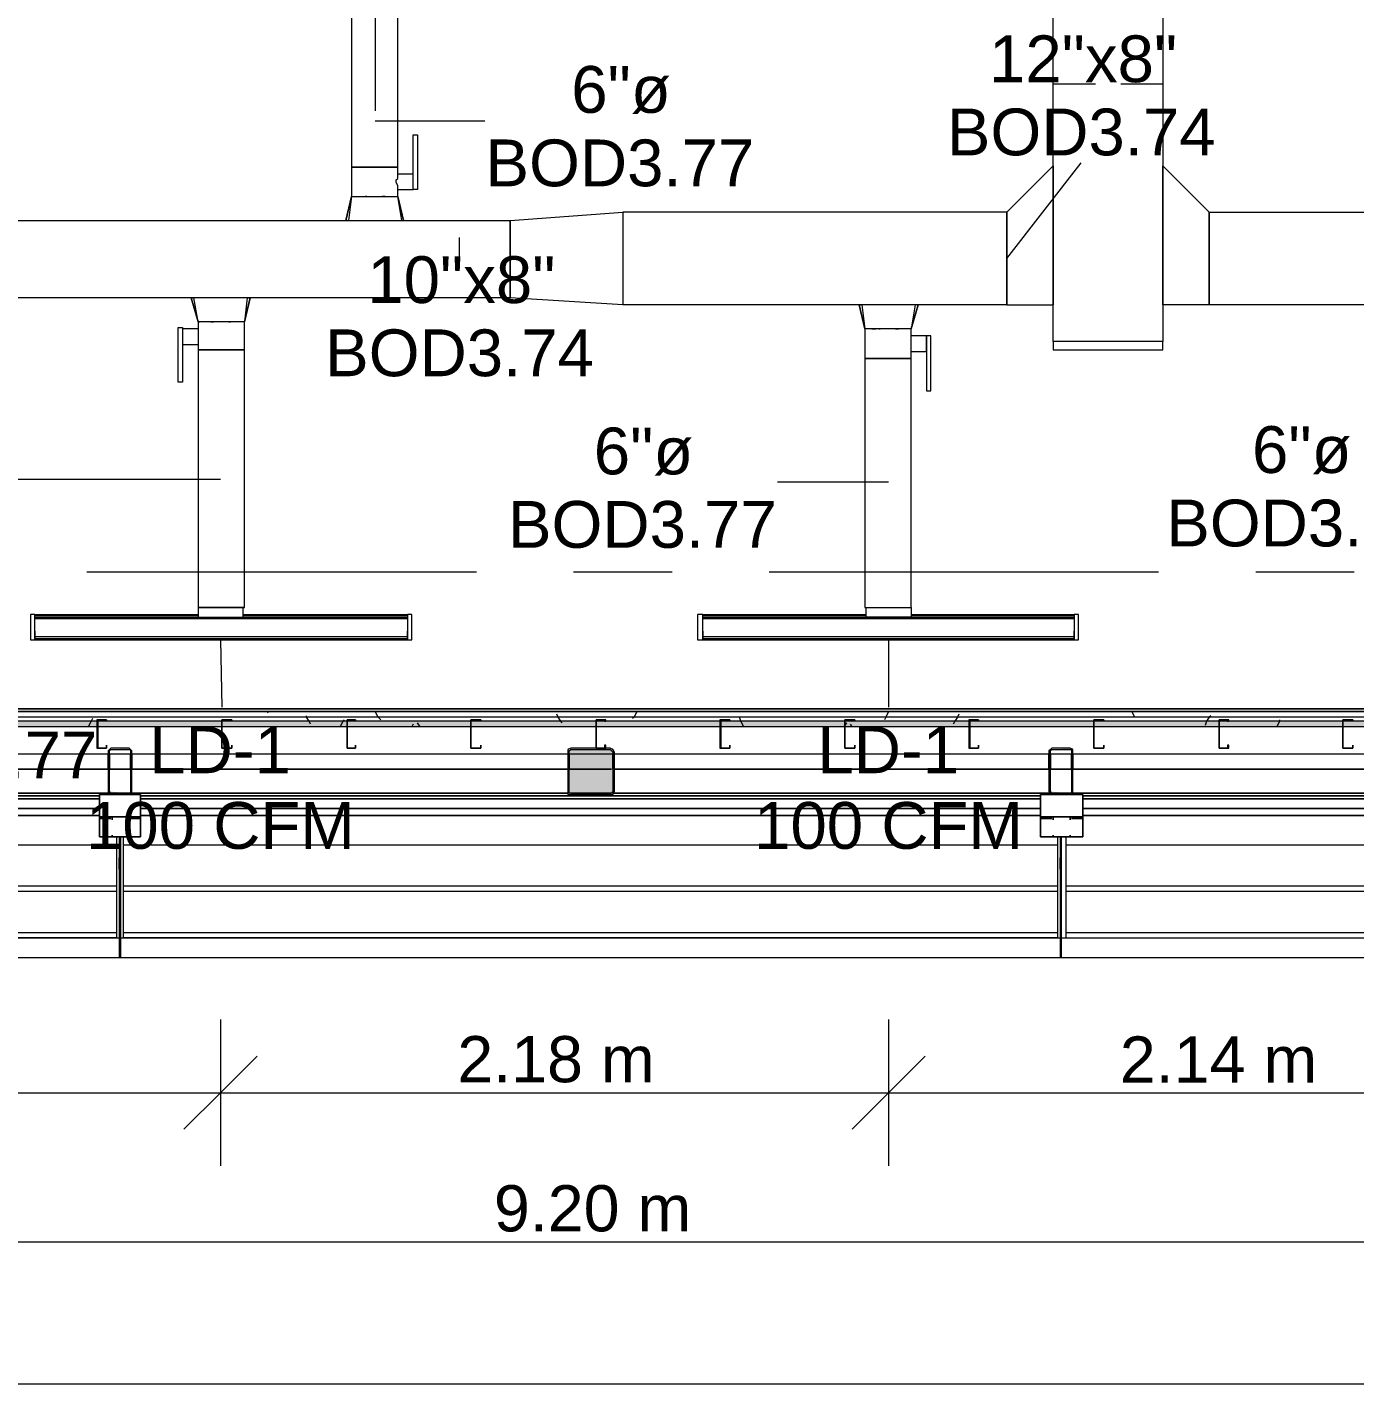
# Model space of a CAD drawing. Header units: metres. Extents: x 98 to 337, y -7 to 53.
# Drawn here: x 147.482 to 151.808, y 9.411 to 13.83 of the extents above; entities that cross this region are included whole.
import ezdxf

# ---------------------------------------------------------------- set-up
doc = ezdxf.new("R2010")
doc.units = ezdxf.units.M
doc.layers.add('HVAC - Ductos', color=5, linetype='Continuous', lineweight=0)
doc.layers.add('PDF_Text', color=7, linetype='Continuous', lineweight=0)
doc.layers.add('PDF_Geometry', color=7, linetype='Continuous', lineweight=0, true_color=0xaaaaaa)
doc.layers.add('PDF_Solid Fills', color=7, linetype='Continuous', lineweight=0, true_color=0xffffff)
doc.styles.add('PDF Helvetica', font='')
doc.styles.get('PDF Helvetica').set_extended_font_data('Helvetica')

msp = doc.modelspace()

# ---------------------------------------------------------------- hatches: boundary and pattern name
at = {"layer": 'PDF_Solid Fills', "lineweight": 0, "transparency": 33554559}
h = msp.add_hatch(color=256, dxfattribs=at)
h.paths.add_polyline_path([(107.9354, 11.5506), (107.9354, 11.5689), (105.9562, 11.5689), (105.9562, 11.5506)])
h.paths.add_polyline_path([(154.6138, 11.5689), (154.6138, 11.5506), (155.4202, 11.5506), (155.4202, 11.5689)])
h.paths.add_polyline_path([(155.4248, 11.5689), (155.4248, 11.5506), (157.4499, 11.5506), (157.4499, 11.5689)])
h.paths.add_polyline_path([(157.4544, 11.5689), (157.4544, 11.5506), (158.9939, 11.5506), (158.9939, 11.5689)])
h.paths.add_polyline_path([(152.5841, 11.5689), (152.5841, 11.5506), (154.6092, 11.5506), (154.6092, 11.5689)])
h.paths.add_polyline_path([(150.5544, 11.5689), (150.5544, 11.5506), (152.5795, 11.5506), (152.5795, 11.5689)])
h.paths.add_polyline_path([(149.7434, 11.5689), (149.7434, 11.5506), (150.5498, 11.5506), (150.5498, 11.5689)])
h.paths.add_polyline_path([(147.7137, 11.5689), (147.7137, 11.5506), (149.7388, 11.5506), (149.7388, 11.5689)])
h.paths.add_polyline_path([(144.8731, 11.5689), (144.8731, 11.5506), (147.7092, 11.5506), (147.7092, 11.5689)])
h.paths.add_polyline_path([(142.8434, 11.5689), (142.8434, 11.5506), (144.8685, 11.5506), (144.8685, 11.5689)])
h.paths.add_polyline_path([(140.0027, 11.5689), (140.0027, 11.5506), (142.8388, 11.5506), (142.8388, 11.5689)])
h.paths.add_polyline_path([(137.973, 11.5689), (137.973, 11.5506), (139.9981, 11.5506), (139.9981, 11.5689)])
h.paths.add_polyline_path([(137.1621, 11.5689), (137.1621, 11.5506), (137.9685, 11.5506), (137.9685, 11.5689)])
h.paths.add_polyline_path([(135.1324, 11.5689), (135.1324, 11.5506), (137.1575, 11.5506), (137.1575, 11.5689)])
h.paths.add_polyline_path([(133.1027, 11.5689), (133.1027, 11.5506), (135.1278, 11.5506), (135.1278, 11.5689)])
h.paths.add_polyline_path([(132.2917, 11.5689), (132.2917, 11.5506), (133.0981, 11.5506), (133.0981, 11.5689)])
h.paths.add_polyline_path([(130.2621, 11.5689), (130.2621, 11.5506), (132.2872, 11.5506), (132.2872, 11.5689)])
h.paths.add_polyline_path([(128.2324, 11.5689), (128.2324, 11.5506), (130.2575, 11.5506), (130.2575, 11.5689)])
h.paths.add_polyline_path([(127.4214, 11.5689), (127.4214, 11.5506), (128.2278, 11.5506), (128.2278, 11.5689)])
h.paths.add_polyline_path([(125.3917, 11.5689), (125.3917, 11.5506), (127.4168, 11.5506), (127.4168, 11.5689)])
h.paths.add_polyline_path([(122.5511, 11.5689), (122.5511, 11.5506), (125.3871, 11.5506), (125.3871, 11.5689)])
h.paths.add_polyline_path([(120.5214, 11.5689), (120.5214, 11.5506), (122.5465, 11.5506), (122.5465, 11.5689)])
h.paths.add_polyline_path([(117.6807, 11.5689), (117.6807, 11.5506), (120.5168, 11.5506), (120.5168, 11.5689)])
h.paths.add_polyline_path([(115.651, 11.5689), (115.651, 11.5506), (117.6761, 11.5506), (117.6761, 11.5689)])
h.paths.add_polyline_path([(114.8401, 11.5689), (114.8401, 11.5506), (115.6464, 11.5506), (115.6464, 11.5689)])
h.paths.add_polyline_path([(112.8104, 11.5689), (112.8104, 11.5506), (114.8355, 11.5506), (114.8355, 11.5689)])
h.paths.add_polyline_path([(110.7807, 11.5689), (110.7807, 11.5506), (112.8058, 11.5506), (112.8058, 11.5689)])
h.paths.add_polyline_path([(109.9698, 11.5689), (109.9698, 11.5506), (110.7761, 11.5506), (110.7761, 11.5689)])
h.paths.add_polyline_path([(107.94, 11.5689), (107.94, 11.5506), (109.9652, 11.5506), (109.9652, 11.5689)])
h = msp.add_hatch(color=256, dxfattribs=at)
h.paths.add_polyline_path([(147.8145, 11.4772), (147.8145, 11.4818), (147.7504, 11.4818)])
h.paths.add_polyline_path([(147.7504, 11.4727), (147.7459, 11.4727), (147.7459, 11.3398)])
h.paths.add_polyline_path([(147.7504, 11.3306), (147.8191, 11.3352), (147.755, 11.3398), (147.7504, 11.3398)])
h.paths.add_polyline_path([(147.8191, 11.3352), (147.8237, 11.4727), (147.8191, 11.4727)])
msp.add_hatch(color=256, dxfattribs=at).paths.add_polyline_path([(149.244, 11.3306), (149.3907, 11.3352), (149.3952, 11.476), (149.3952, 11.4773), (149.3907, 11.4818), (149.244, 11.4818)])
h = msp.add_hatch(color=256, dxfattribs=at)
h.paths.add_polyline_path([(150.8797, 11.4772), (150.8797, 11.4818), (150.8155, 11.4818)])
h.paths.add_polyline_path([(150.8155, 11.3398), (150.8155, 11.3306), (150.8888, 11.3306), (150.8888, 11.4727), (150.8843, 11.4727), (150.8843, 11.3352), (150.8201, 11.3398)])
h.paths.add_polyline_path([(150.8155, 11.4727), (150.811, 11.4727), (150.811, 11.3398)])
h.paths.add_polyline_path([(150.8888, 11.4772), (150.8888, 11.4818), (150.8843, 11.4818)])

# ---------------------------------------------------------------- linework, layer by layer
at = {"layer": 'HVAC - Ductos', "lineweight": 0}
for points in [[(151.1821, 13.9239), (151.1821, 15.4679), (150.8247, 15.4679), (150.8247, 13.9239), (151.1821, 13.9239), (151.1821, 12.8059), (150.8247, 12.8059), (150.8247, 12.7785), (151.1821, 12.7785), (151.1821, 12.8059), (150.8247, 12.8059), (150.8247, 13.9239)], [(148.6163, 14.0338), (148.6163, 13.7956), (148.6163, 13.5574)], [(148.6896, 13.3007), (148.6896, 13.3053), (148.6896, 13.3145), (148.685, 13.3237), (148.685, 13.3329), (148.6896, 13.3374), (148.6896, 13.3466), (148.6896, 13.3511)], [(150.6735, 13.2275), (150.8247, 13.3787)], [(150.8247, 13.3787), (150.8247, 12.9251)], [(148.5201, 13.2), (148.5385, 13.2779), (148.5201, 13.2)], [(148.5385, 13.2779), (148.5293, 13.2), (148.5385, 13.2)], [(148.6896, 13.2), (148.6988, 13.2), (148.7034, 13.2), (148.708, 13.2), (148.6896, 13.2779), (148.708, 13.2)], [(148.7034, 13.2), (148.6896, 13.2779)], [(150.6735, 13.2275), (150.6735, 12.9251), (149.4227, 12.9251)], [(150.6735, 13.2275), (149.4227, 13.2275)], [(149.4227, 13.2275), (149.4227, 12.9251)], [(150.6735, 12.9251), (150.6735, 13.2275)], [(148.543, 13.2), (148.5614, 13.2), (148.566, 13.2), (148.5706, 13.2), (148.5797, 13.2), (148.5934, 13.2), (148.598, 13.2)], [(148.6026, 13.2), (148.6255, 13.2), (148.6301, 13.2), (148.6346, 13.2), (148.6484, 13.2), (148.6576, 13.2), (148.6622, 13.2), (148.6668, 13.2), (148.685, 13.2)], [(148.1994, 12.948), (148.1902, 12.8701), (148.1856, 12.8701), (148.1811, 12.8701), (148.1673, 12.8701), (148.1536, 12.8701), (148.1352, 12.8701), (148.1124, 12.8701), (148.094, 12.8701), (148.0757, 12.8701), (148.0574, 12.8701), (148.0482, 12.8701), (148.0436, 12.8701), (148.039, 12.8701), (148.039, 12.8472), (147.9886, 12.8472), (147.9886, 12.8426), (147.9886, 12.838), (147.9886, 12.8289), (147.9886, 12.8243), (147.9886, 12.8151), (147.9886, 12.8105), (147.9886, 12.8059), (147.9886, 12.8013)], [(148.039, 12.948), (148.0299, 12.948), (148.0253, 12.948), (148.0208, 12.948), (148.0162, 12.948), (148.039, 12.8701), (148.0162, 12.948), (148.0208, 12.948)], [(148.039, 12.8701), (148.0436, 12.8701), (148.039, 12.8701), (148.0253, 12.948)], [(148.062, 12.948), (148.0574, 12.948), (148.0436, 12.948)], [(148.1261, 12.948), (148.1032, 12.948), (148.0986, 12.948), (148.094, 12.948), (148.0803, 12.948), (148.0711, 12.948), (148.0665, 12.948)], [(148.204, 12.948), (148.2086, 12.948), (148.204, 12.948), (148.1994, 12.948), (148.1856, 12.948), (148.1673, 12.948), (148.1628, 12.948), (148.1582, 12.948), (148.149, 12.948), (148.1352, 12.948), (148.1307, 12.948)], [(148.2086, 12.948), (148.1902, 12.8701), (148.2086, 12.948)], [(150.2703, 12.9251), (150.2657, 12.9251), (150.252, 12.9251), (150.2428, 12.9251), (150.2383, 12.9251), (150.2337, 12.9251), (150.2154, 12.9251), (150.2016, 12.9251), (150.197, 12.9251), (150.1924, 12.9251), (150.2108, 12.8472), (150.1924, 12.9251), (150.197, 12.9251)], [(150.2016, 12.9251), (150.2108, 12.8472)], [(150.3757, 12.9251), (150.362, 12.8472), (150.3574, 12.8472), (150.3528, 12.8472), (150.3436, 12.8472), (150.3253, 12.8472), (150.307, 12.8472), (150.2886, 12.8472), (150.2703, 12.8472), (150.252, 12.8472), (150.2337, 12.8472), (150.22, 12.8472), (150.2154, 12.8472), (150.2108, 12.8472), (150.2108, 12.7509), (150.2108, 11.94), (150.2154, 11.94), (150.22, 11.94), (150.2337, 11.94), (150.252, 11.94), (150.2703, 11.94), (150.2886, 11.94), (150.307, 11.94), (150.3253, 11.94), (150.3436, 11.94), (150.3528, 11.94), (150.362, 11.94), (150.362, 11.908), (150.3528, 11.908), (150.339, 11.908), (150.3253, 11.908), (150.307, 11.908), (150.2886, 11.908), (150.2703, 11.908), (150.252, 11.908), (150.2337, 11.908), (150.2246, 11.908), (150.2154, 11.908), (150.2154, 11.94), (150.2246, 11.94), (150.2337, 11.94), (150.252, 11.94), (150.2703, 11.94), (150.2886, 11.94), (150.307, 11.94), (150.3253, 11.94), (150.339, 11.94), (150.3528, 11.94), (150.362, 11.94), (150.362, 12.7509), (150.3528, 12.7509), (150.3436, 12.7509), (150.3253, 12.7509), (150.307, 12.7509), (150.2886, 12.7509), (150.2703, 12.7509), (150.252, 12.7509), (150.2337, 12.7509), (150.22, 12.7509), (150.2154, 12.7509), (150.2108, 12.7509), (150.2154, 12.7509), (150.22, 12.7509), (150.2337, 12.7509), (150.252, 12.7509), (150.2703, 12.7509), (150.2886, 12.7509), (150.307, 12.7509), (150.3253, 12.7509), (150.3436, 12.7509), (150.3528, 12.7509), (150.362, 12.7509), (150.362, 12.7739), (150.4124, 12.7739), (150.4124, 12.7785), (150.4124, 12.7876), (150.4124, 12.7922), (150.4124, 12.7968), (150.4124, 12.8059), (150.4124, 12.8105), (150.4124, 12.8151), (150.4124, 12.8197), (150.4124, 12.8243), (150.4124, 12.6456), (150.4261, 12.6456), (150.4261, 12.8243), (150.4124, 12.8243), (150.362, 12.8243), (150.362, 12.8472)], [(150.3574, 12.9251), (150.3436, 12.9251), (150.3345, 12.9251), (150.3299, 12.9251), (150.3208, 12.9251), (150.307, 12.9251), (150.3024, 12.9251), (150.2978, 12.9251), (150.2749, 12.9251)], [(150.3803, 12.9251), (150.3848, 12.9251), (150.3803, 12.9251), (150.3757, 12.9251), (150.3711, 12.9251), (150.362, 12.9251)], [(150.3848, 12.9251), (150.362, 12.8472), (150.3848, 12.9251)], [(150.6735, 12.9251), (150.8247, 12.9251)], [(147.9886, 12.7968), (148.039, 12.7968), (148.039, 12.7785), (148.0482, 12.7785), (148.0574, 12.7785), (148.0757, 12.7785), (148.094, 12.7785), (148.1124, 12.7785), (148.1352, 12.7785), (148.1536, 12.7785), (148.1673, 12.7785), (148.1811, 12.7785), (148.1856, 12.7785), (148.1902, 12.7785), (148.1902, 12.8701)], [(148.039, 12.8472), (148.039, 12.8426), (148.039, 12.838), (148.039, 12.8289), (148.039, 12.8197), (148.039, 12.8105), (148.039, 12.8059), (148.039, 12.8013), (148.039, 12.7968)], [(150.362, 12.7739), (150.362, 12.7785), (150.362, 12.7876), (150.362, 12.7922), (150.362, 12.8013), (150.362, 12.8105), (150.362, 12.8197), (150.362, 12.8243)], [(148.1902, 11.94), (148.1856, 11.94), (148.1765, 11.94), (148.1673, 11.94), (148.149, 11.94), (148.1307, 11.94), (148.1124, 11.94), (148.094, 11.94), (148.0757, 11.94), (148.062, 11.94), (148.0482, 11.94), (148.039, 11.94), (148.039, 11.908), (148.0482, 11.908), (148.062, 11.908), (148.0757, 11.908), (148.094, 11.908), (148.1124, 11.908), (148.1307, 11.908), (148.149, 11.908), (148.1673, 11.908), (148.1765, 11.908), (148.1856, 11.908), (148.1856, 11.94)], [(147.5076, 11.885), (147.5076, 11.8942), (147.5076, 11.9125), (147.5076, 11.9171), (148.039, 11.9171)], [(148.039, 11.9125), (147.5076, 11.9125)], [(147.5076, 11.8896), (147.5076, 11.8942), (147.5076, 11.8988)], [(148.1856, 11.9171), (148.7217, 11.9171), (148.7217, 11.9125), (148.7217, 11.8942), (148.7217, 11.885)], [(148.7217, 11.9125), (148.1856, 11.9125)], [(148.7217, 11.8988), (148.7217, 11.8942), (148.7217, 11.8896)], [(149.6839, 11.885), (149.6839, 11.8942), (149.6839, 11.9125), (149.6839, 11.9171), (150.2154, 11.9171)], [(150.2154, 11.9125), (149.6839, 11.9125)], [(149.6839, 11.8896), (149.6839, 11.8942), (149.6839, 11.8988)], [(150.362, 11.9171), (150.8934, 11.9171), (150.8934, 11.9125), (150.8934, 11.8942), (150.8934, 11.885)], [(150.8934, 11.9125), (150.362, 11.9125)], [(150.8934, 11.8988), (150.8934, 11.8942), (150.8934, 11.8896)], [(147.5076, 11.8621), (147.5076, 11.8575), (147.5076, 11.853), (147.5076, 11.8346), (147.5076, 11.8392), (148.7217, 11.8392), (148.7217, 11.8346), (148.7217, 11.853), (148.7217, 11.8575), (148.7217, 11.8621)], [(147.5076, 11.8484), (147.5076, 11.853), (147.5076, 11.8575)], [(148.7217, 11.8575), (148.7217, 11.853), (148.7217, 11.8484)], [(149.6839, 11.8621), (149.6839, 11.8575), (149.6839, 11.853), (149.6839, 11.8346), (149.6839, 11.8392), (150.8934, 11.8392), (150.8934, 11.8346), (150.8934, 11.853), (150.8934, 11.8575), (150.8934, 11.8621)], [(149.6839, 11.8484), (149.6839, 11.853), (149.6839, 11.8575)], [(150.8934, 11.8575), (150.8934, 11.853), (150.8934, 11.8484)], [(147.5076, 11.8346), (148.7217, 11.8346)], [(149.6839, 11.8346), (150.8934, 11.8346)]]:
    msp.add_lwpolyline(points, dxfattribs=at)
for points in [[(148.5385, 13.3741), (148.543, 13.3741), (148.5476, 13.3741), (148.5614, 13.3741), (148.5751, 13.3741), (148.5934, 13.3741), (148.6163, 13.3741), (148.6346, 13.3741), (148.653, 13.3741), (148.6668, 13.3741), (148.6805, 13.3741), (148.6896, 13.3741), (148.6896, 14.1072), (148.6805, 14.1072), (148.6668, 14.1072), (148.653, 14.1072), (148.6346, 14.1072), (148.6163, 14.1072), (148.5934, 14.1072), (148.5751, 14.1072), (148.5614, 14.1072), (148.5476, 14.1072), (148.543, 14.1072), (148.5385, 14.1072)], [(148.6896, 13.3741), (148.6805, 13.3741), (148.6668, 13.3741), (148.653, 13.3741), (148.6346, 13.3741), (148.6163, 13.3741), (148.5934, 13.3741), (148.5751, 13.3741), (148.5614, 13.3741), (148.5476, 13.3741), (148.543, 13.3741), (148.5385, 13.3741), (148.5385, 13.2779), (148.543, 13.2779), (148.5476, 13.2779), (148.5614, 13.2779), (148.5751, 13.2779), (148.5934, 13.2779), (148.6163, 13.2779), (148.6346, 13.2779), (148.653, 13.2779), (148.6668, 13.2779), (148.6805, 13.2779), (148.685, 13.2779), (148.6896, 13.2779), (148.6896, 13.3007), (148.74, 13.3007), (148.74, 13.4795), (148.7538, 13.4795), (148.7538, 13.3007), (148.74, 13.3007), (148.74, 13.3053), (148.74, 13.3099), (148.74, 13.3145), (148.74, 13.3191), (148.74, 13.3283), (148.74, 13.3329), (148.74, 13.3374), (148.74, 13.3466), (148.74, 13.3511), (148.6896, 13.3511)], [(151.1821, 12.9251), (151.1821, 13.3787), (151.3333, 13.2275), (151.3333, 12.9251), (151.3333, 13.2275), (153.2026, 13.2275), (153.2026, 12.9251), (151.3333, 12.9251)], [(148.5888, 13.2779), (148.5843, 13.2779)], [(148.6484, 13.2779), (148.6438, 13.2779), (148.6392, 13.2779), (148.6438, 13.2779)], [(149.4227, 13.2275), (149.4227, 12.9251), (149.0562, 12.948), (149.0562, 13.2)], [(149.0562, 12.948), (147.2006, 12.948), (147.2006, 13.2), (149.0562, 13.2)], [(148.5201, 13.2), (148.5247, 13.2)], [(148.0803, 12.8701), (148.0848, 12.8701), (148.0894, 12.8701), (148.0848, 12.8701)], [(148.1398, 12.8701), (148.1444, 12.8701)], [(147.9749, 12.8517), (147.9886, 12.8517), (147.9886, 12.6731), (147.9749, 12.6731)], [(150.2337, 12.8472), (150.2474, 12.8472)], [(150.2566, 12.8472), (150.2612, 12.8472)], [(150.3116, 12.8472), (150.3162, 12.8472), (150.3208, 12.8472), (150.3162, 12.8472)], [(148.1902, 12.7785), (148.1856, 12.7785), (148.1811, 12.7785), (148.1673, 12.7785), (148.1536, 12.7785), (148.1352, 12.7785), (148.1124, 12.7785), (148.094, 12.7785), (148.0757, 12.7785), (148.0574, 12.7785), (148.0482, 12.7785), (148.039, 12.7785), (148.039, 11.94), (148.0482, 11.94), (148.0574, 11.94), (148.0757, 11.94), (148.094, 11.94), (148.1124, 11.94), (148.1352, 11.94), (148.1536, 11.94), (148.1673, 11.94), (148.1811, 11.94), (148.1856, 11.94), (148.1902, 11.94)], [(147.4938, 11.8346), (147.5076, 11.8346), (147.5076, 11.9171), (147.4938, 11.9171)], [(147.5076, 11.9034), (148.7217, 11.9034), (148.7217, 11.8438), (147.5076, 11.8438), (147.5076, 11.9034), (147.5076, 11.908), (148.7217, 11.908), (148.7217, 11.9034)], [(148.7354, 11.8346), (148.7354, 11.9171), (148.7217, 11.9171), (148.7217, 11.8346)], [(149.6656, 11.8346), (149.6839, 11.8346), (149.6839, 11.9171), (149.6656, 11.9171)], [(149.6839, 11.9034), (150.8934, 11.9034), (150.8934, 11.8438), (149.6839, 11.8438), (149.6839, 11.9034), (149.6839, 11.908), (150.8934, 11.908), (150.8934, 11.9034)], [(150.9072, 11.8346), (150.9072, 11.9171), (150.8934, 11.9171), (150.8934, 11.8346)]]:
    msp.add_lwpolyline(points, close=True, dxfattribs=at)
at = {"layer": 'PDF_Geometry', "lineweight": 0}
for points in [[(145.6291, 35.5724), (158.9481, 35.5724), (158.9481, 25.4148), (157.3124, 25.4148), (157.3124, 25.401), (158.9481, 25.401), (158.9481, 23.912), (157.9447, 23.912), (157.9447, 23.8937), (158.9481, 23.8937), (158.9481, 11.6009), (105.9562, 11.6009)], [(158.9618, 23.8937), (158.9618, 11.6009), (158.9618, 11.5826), (105.9562, 11.5826)], [(148.9462, 12.0546), (147.6771, 12.0546)], [(149.5831, 12.0546), (149.2624, 12.0546)], [(151.1683, 12.0546), (149.8992, 12.0546)], [(151.8052, 12.0546), (151.4845, 12.0546)], [(144.8227, 11.6009), (153.8166, 11.6009)], [(153.8166, 11.6009), (144.8227, 11.6009)], [(144.8227, 11.6009), (153.8166, 11.6009)], [(144.8227, 11.6009), (153.8166, 11.6009)], [(144.8227, 11.6009), (153.8166, 11.6009)], [(153.8166, 11.6009), (144.8227, 11.6009)], [(144.8227, 11.6009), (153.8166, 11.6009)], [(153.8166, 11.6009), (144.8227, 11.6009)], [(147.7092, 11.5689), (147.306, 11.5689), (146.8982, 11.5689), (146.495, 11.5689), (146.0873, 11.5689), (145.6841, 11.5689), (145.2763, 11.5689), (144.8731, 11.5689)], [(147.7092, 11.5506), (147.306, 11.5506), (146.8982, 11.5506), (146.495, 11.5506), (146.0873, 11.5506), (145.6841, 11.5506), (145.2763, 11.5506), (144.8731, 11.5506)], [(149.7388, 11.5689), (149.3357, 11.5689), (148.9279, 11.5689), (148.5247, 11.5689), (148.117, 11.5689), (147.7137, 11.5689)], [(149.7388, 11.5506), (149.3357, 11.5506), (148.9279, 11.5506), (148.5247, 11.5506), (148.117, 11.5506), (147.7137, 11.5506)], [(150.5498, 11.5689), (150.1466, 11.5689), (149.7434, 11.5689)], [(152.5795, 11.5506), (152.1763, 11.5506), (151.7685, 11.5506), (151.3653, 11.5506), (150.9576, 11.5506), (150.5544, 11.5506), (150.1466, 11.5506), (149.7434, 11.5506)], [(152.5795, 11.5689), (152.1763, 11.5689), (151.7685, 11.5689), (151.3653, 11.5689), (150.9576, 11.5689), (150.5544, 11.5689)], [(105.9562, 11.4635), (159.0855, 11.4635), (159.0855, 11.4818)], [(147.7459, 11.4131), (147.7459, 11.4635)], [(147.7504, 11.4635), (147.7504, 11.4131)], [(147.8191, 11.4131), (147.8191, 11.4635)], [(147.8237, 11.4635), (147.8237, 11.4131)], [(149.3357, 11.4818), (149.2532, 11.4818), (149.244, 11.4772), (149.244, 11.4681), (149.244, 11.3398), (149.244, 11.3306), (149.2532, 11.3306), (149.3815, 11.3306), (149.3907, 11.3306), (149.3953, 11.3398), (149.3953, 11.4681), (149.3907, 11.4772), (149.3815, 11.4818), (149.3677, 11.4818)], [(149.244, 11.4635), (149.244, 11.4131)], [(149.2486, 11.4635), (149.2486, 11.4131)], [(149.3907, 11.4131), (149.3907, 11.4635)], [(149.3953, 11.4131), (149.3953, 11.4635)], [(150.811, 11.4131), (150.811, 11.4635)], [(150.8155, 11.4635), (150.8155, 11.4131)], [(150.8843, 11.4131), (150.8843, 11.4635)], [(150.8888, 11.4635), (150.8888, 11.4131)], [(149.3907, 11.3994), (149.3953, 11.404)], [(150.8843, 11.3856), (150.8888, 11.3902)], [(147.7871, 10.8633), (147.7825, 10.8633), (147.7825, 10.845), (147.7825, 10.8312), (147.7825, 10.8175), (147.7825, 10.8084), (147.7825, 10.7992), (150.8522, 10.7992), (150.8522, 10.8084), (150.8522, 10.8175), (150.8522, 10.8312), (150.8522, 10.845), (150.8522, 10.8633), (150.8522, 11.1932), (150.8476, 11.1932), (150.8385, 11.1932), (150.8385, 10.8633), (147.7962, 10.8633), (147.7962, 11.1932), (147.8099, 11.1932), (147.8512, 11.1932), (147.8512, 11.1978), (147.8512, 11.2482), (147.8512, 11.2528), (147.8512, 11.2574), (147.8512, 11.3306), (147.8191, 11.3306), (147.8512, 11.3306), (147.8512, 11.2574), (147.8512, 11.2528), (147.8512, 11.2482), (147.8512, 11.1978), (147.8512, 11.1932), (147.8099, 11.1932), (147.7962, 11.1932)], [(147.8191, 11.3352), (147.8237, 11.3398)], [(149.3219, 11.3306), (149.3265, 11.3352)], [(150.8293, 11.3306), (150.8339, 11.3352)], [(150.866, 11.1932), (150.8522, 11.1932), (150.866, 11.1932), (150.8752, 11.1932), (150.921, 11.1932), (150.921, 11.1978), (150.921, 11.2482), (150.921, 11.2528), (150.921, 11.2574), (150.921, 11.3306), (150.8843, 11.3306), (150.921, 11.3306), (150.921, 11.2574), (150.921, 11.2528), (150.921, 11.2482), (150.921, 11.1978), (150.921, 11.1932), (150.8752, 11.1932), (150.8706, 11.1932), (150.8752, 11.1932), (150.866, 11.1932), (150.866, 10.8633), (153.9082, 10.8633)], [(147.7596, 11.2482), (147.7596, 11.2528), (147.7596, 11.2574)], [(147.7596, 11.2482), (147.7596, 11.2528), (147.7596, 11.2574)], [(147.7596, 11.2574), (147.7596, 11.2528), (147.7596, 11.2482)], [(147.7596, 11.2574), (147.7596, 11.2528), (147.7596, 11.2482)], [(147.8145, 11.2482), (147.8145, 11.2528), (147.8145, 11.2574)], [(147.8145, 11.2482), (147.8145, 11.2528), (147.8145, 11.2574)], [(147.8145, 11.2482), (147.8145, 11.2528), (147.8145, 11.2574)], [(147.8145, 11.2482), (147.8145, 11.2528), (147.8145, 11.2574)], [(149.2807, 11.262), (149.354, 11.262)], [(150.8247, 11.2482), (150.8247, 11.2528), (150.8247, 11.2574)], [(150.8247, 11.2482), (150.8247, 11.2528), (150.8247, 11.2574)], [(150.8247, 11.2574), (150.8247, 11.2528), (150.8247, 11.2482)], [(150.8247, 11.2574), (150.8247, 11.2528), (150.8247, 11.2482)], [(150.8797, 11.2482), (150.8797, 11.2528), (150.8797, 11.2574)], [(150.8797, 11.2482), (150.8797, 11.2528), (150.8797, 11.2574)], [(150.8797, 11.2482), (150.8797, 11.2528), (150.8797, 11.2574)], [(150.8797, 11.2482), (150.8797, 11.2528), (150.8797, 11.2574)], [(144.7173, 10.7992), (147.7871, 10.7992), (147.7871, 10.8084), (147.7871, 10.8175), (147.7871, 10.8312), (147.7871, 10.845), (147.7871, 10.8633), (147.7871, 11.1932), (147.7825, 11.1932), (147.7733, 11.1932), (147.7733, 10.8633), (144.7356, 10.8633)], [(147.7871, 11.1932), (147.8008, 11.1932), (147.7871, 11.1932), (147.7825, 11.1932), (147.7733, 11.1932), (147.7596, 11.1932), (147.7596, 11.1978), (147.7596, 11.1932), (147.755, 11.1932), (147.7504, 11.1932), (147.755, 11.1932), (147.7596, 11.1932), (147.8145, 11.1932), (147.8191, 11.1932), (147.8145, 11.1932), (147.8145, 11.1978), (147.8145, 11.1932), (147.8099, 11.1932), (147.7596, 11.1932), (147.7596, 11.1978), (147.7596, 11.1932), (147.7733, 11.1932)], [(147.7687, 11.1932), (147.7596, 11.1932), (147.7687, 11.1932)], [(147.7687, 11.1932), (147.7596, 11.1932), (147.7687, 11.1932)], [(147.7825, 11.1932), (147.7825, 10.8633)], [(150.8522, 11.1932), (150.8476, 11.1932), (150.8385, 11.1932), (150.8247, 11.1932), (150.8247, 11.1978), (150.8247, 11.1932), (150.8201, 11.1932), (150.8155, 11.1932), (150.8201, 11.1932), (150.8247, 11.1932), (150.8797, 11.1932), (150.8843, 11.1932), (150.8797, 11.1932), (150.8797, 11.1978), (150.8797, 11.1932), (150.8752, 11.1932), (150.8247, 11.1932), (150.8247, 11.1978), (150.8247, 11.1932), (150.8385, 11.1932)], [(150.8339, 11.1932), (150.8247, 11.1932), (150.8339, 11.1932)], [(150.8339, 11.1932), (150.8247, 11.1932), (150.8339, 11.1932)], [(150.8522, 10.8633), (150.8476, 10.8633), (150.8476, 10.845), (150.8476, 10.8312), (150.8476, 10.8175), (150.8476, 10.8084), (150.8476, 10.7992), (153.9219, 10.7992), (153.9219, 10.8084), (153.9219, 10.8175), (153.9219, 10.8312), (153.9219, 10.845), (153.9219, 10.8633), (153.9219, 11.1932), (153.9174, 11.1932), (153.9037, 11.1932), (153.9082, 11.1932), (153.8945, 11.1932), (153.9449, 11.1932), (153.9357, 11.1932), (153.9449, 11.1932), (153.9311, 11.1932), (153.9311, 10.8633), (156.2082, 10.8633)], [(150.8476, 11.1932), (150.8476, 10.8633)], [(147.7733, 11.1657), (144.7356, 11.1657)], [(150.8385, 11.1657), (147.7962, 11.1657)], [(153.9082, 11.1657), (150.866, 11.1657)], [(147.7825, 11.0878), (147.7825, 11.1245)], [(150.8476, 11.0878), (150.8476, 11.1245)], [(144.7356, 11.0328), (147.7733, 11.0328)], [(147.7733, 11.0145), (144.7356, 11.0145)], [(147.7962, 11.0328), (150.8385, 11.0328)], [(150.8385, 11.0145), (147.7962, 11.0145)], [(150.866, 11.0328), (153.9082, 11.0328)], [(153.9082, 11.0145), (150.866, 11.0145)], [(144.7356, 10.8816), (147.7733, 10.8816)], [(147.7962, 10.8816), (150.8385, 10.8816)], [(150.866, 10.8816), (153.9082, 10.8816)], [(129.3915, 10.8633), (132.4613, 10.8633), (132.4567, 10.8633), (135.5265, 10.8633), (135.5219, 10.8633), (138.5962, 10.8633), (138.587, 10.8633), (141.6613, 10.8633), (141.6567, 10.8633), (144.7265, 10.8633), (144.7173, 10.8633), (147.7871, 10.8633), (147.7825, 10.8633), (150.8522, 10.8633), (150.8476, 10.8633), (153.9219, 10.8633), (153.9174, 10.8633), (156.2219, 10.8633)], [(147.7733, 10.7992), (147.7825, 10.7992)], [(147.7871, 10.7992), (147.7962, 10.7992)], [(150.8385, 10.7992), (150.8476, 10.7992)], [(150.8522, 10.7992), (150.866, 10.7992)]]:
    msp.add_lwpolyline(points, dxfattribs=at)
at = {"layer": 'PDF_Geometry', "color": 7, "lineweight": 0}
for points in [[(150.9622, 13.6444), (150.8247, 13.6444)], [(151.1821, 13.6444), (151.0447, 13.6444)], [(148.6163, 13.5253), (148.9737, 13.5253)], [(150.6735, 13.0762), (150.9164, 13.3878)], [(148.8912, 13.0762), (148.8912, 13.145)], [(148.1124, 12.357), (147.2785, 12.357), (147.2739, 11.8346)], [(150.2886, 12.3478), (149.9267, 12.3478)], [(148.1124, 11.8346), (148.117, 11.6147)], [(150.2886, 11.8346), (150.2886, 11.6147)], [(148.1124, 10.5976), (148.1124, 10.3593), (148.1124, 10.1211)], [(150.2886, 10.5976), (150.2886, 10.3593), (150.2886, 10.1211)], [(148.2315, 10.4785), (148.1124, 10.3593), (147.9932, 10.2402)], [(150.4078, 10.4785), (150.2886, 10.3593), (150.1695, 10.2402)], [(129.7901, 10.3593), (132.1635, 10.3593), (134.2298, 10.3593), (135.5219, 10.3593), (136.8368, 10.3593), (139.0314, 10.3593), (141.3727, 10.3593), (143.5078, 10.3593), (144.7219, 10.3593), (145.8994, 10.3593), (148.1124, 10.3593), (150.2886, 10.3593), (152.4329, 10.3593), (153.9174, 10.3593), (156.1715, 10.3593)], [(107.6972, 9.8737), (117.1309, 9.8737), (126.3264, 9.8737), (135.5219, 9.8737), (144.7219, 9.8737), (153.9174, 9.8737), (158.751, 9.8737)], [(107.6972, 9.4109), (158.751, 9.4109)]]:
    msp.add_lwpolyline(points, dxfattribs=at)
at = {"layer": 'PDF_Geometry', "lineweight": 0}
for points in [[(144.8227, 11.6101), (153.8166, 11.6101)], [(144.8227, 11.6101), (153.8166, 11.6101)], [(144.8227, 11.6009), (153.8166, 11.6009)], [(147.7413, 11.5735), (147.7137, 11.5735), (147.7092, 11.5735), (147.7092, 11.4818), (147.7137, 11.4818), (147.7413, 11.4818), (147.7413, 11.491), (147.7413, 11.4818), (147.7137, 11.4818), (147.7137, 11.5735), (147.7413, 11.5735), (147.7413, 11.5689)], [(148.149, 11.5735), (148.117, 11.5735), (148.117, 11.4818), (148.149, 11.4818), (148.149, 11.491), (148.149, 11.4818), (148.117, 11.4818), (148.117, 11.5735), (148.149, 11.5735), (148.149, 11.5689)], [(148.5522, 11.5735), (148.5247, 11.5735), (148.5247, 11.4818), (148.5522, 11.4818), (148.5522, 11.491), (148.5522, 11.4818), (148.5247, 11.4818), (148.5247, 11.5735), (148.5522, 11.5735), (148.5522, 11.5689)], [(148.9599, 11.5735), (148.9325, 11.5735), (148.9279, 11.5735), (148.9279, 11.4818), (148.9325, 11.4818), (148.9599, 11.4818), (148.9599, 11.491), (148.9599, 11.4818), (148.9325, 11.4818), (148.9279, 11.4818), (148.9279, 11.5735), (148.9325, 11.5735), (148.9599, 11.5735), (148.9599, 11.5689)], [(149.3677, 11.5735), (149.3357, 11.5735), (149.3357, 11.4818), (149.3677, 11.4818), (149.3677, 11.491), (149.3632, 11.491), (149.3632, 11.4818), (149.3357, 11.4818), (149.3357, 11.5735), (149.3632, 11.5735), (149.3632, 11.5689), (149.3677, 11.5689)], [(149.771, 11.5735), (149.7434, 11.5735), (149.7388, 11.5735), (149.7388, 11.4818), (149.7434, 11.4818), (149.771, 11.4818), (149.771, 11.491), (149.771, 11.4818), (149.7434, 11.4818), (149.7434, 11.5735), (149.771, 11.5735), (149.771, 11.5689)], [(150.1787, 11.5735), (150.1466, 11.5735), (150.1466, 11.4818), (150.1787, 11.4818), (150.1787, 11.491), (150.1787, 11.4818), (150.1466, 11.4818), (150.1466, 11.5735), (150.1787, 11.5735), (150.1787, 11.5689)], [(150.5819, 11.5735), (150.5544, 11.5735), (150.5498, 11.5735), (150.5498, 11.4818), (150.5544, 11.4818), (150.5819, 11.4818), (150.5819, 11.491), (150.5819, 11.4818), (150.5544, 11.4818), (150.5544, 11.5735), (150.5819, 11.5735), (150.5819, 11.5689)], [(150.9896, 11.5735), (150.9622, 11.5735), (150.9576, 11.5735), (150.9576, 11.4818), (150.9622, 11.4818), (150.9896, 11.4818), (150.9896, 11.491), (150.9896, 11.4818), (150.9622, 11.4818), (150.9576, 11.4818), (150.9576, 11.5735), (150.9622, 11.5735), (150.9896, 11.5735), (150.9896, 11.5689)], [(151.3974, 11.5735), (151.3653, 11.5735), (151.3653, 11.4818), (151.3974, 11.4818), (151.3974, 11.491), (151.3928, 11.491), (151.3928, 11.4818), (151.3653, 11.4818), (151.3653, 11.5735), (151.3928, 11.5735), (151.3928, 11.5689), (151.3974, 11.5689)], [(151.8006, 11.5735), (151.7731, 11.5735), (151.7685, 11.5735), (151.7685, 11.4818), (151.7731, 11.4818), (151.8006, 11.4818), (151.8006, 11.491), (151.8006, 11.4818), (151.7731, 11.4818), (151.7685, 11.4818), (151.7685, 11.5735), (151.7731, 11.5735), (151.8006, 11.5735), (151.8006, 11.5689)], [(147.8237, 11.4727), (147.8191, 11.4772), (147.8145, 11.4818), (147.755, 11.4818), (147.7504, 11.4772), (147.7459, 11.4727), (147.7459, 11.3398), (147.7504, 11.3306), (147.755, 11.3306), (147.8145, 11.3306), (147.8191, 11.3306), (147.8237, 11.3398)], [(147.755, 11.4772), (147.8145, 11.4772), (147.8191, 11.4772), (147.8191, 11.4727), (147.8191, 11.3398), (147.8191, 11.3352), (147.8145, 11.3352), (147.755, 11.3352), (147.7504, 11.3398), (147.7504, 11.4727)], [(149.2486, 11.4681), (149.2486, 11.4727), (149.2532, 11.4772), (149.3815, 11.4772), (149.3861, 11.4727), (149.3907, 11.4681), (149.3907, 11.3398), (149.3861, 11.3352), (149.3815, 11.3352), (149.2532, 11.3352), (149.2486, 11.3352), (149.2486, 11.3398)], [(150.811, 11.3398), (150.8155, 11.3306), (150.8201, 11.3306), (150.8797, 11.3306), (150.8888, 11.3306), (150.8888, 11.3398), (150.8888, 11.4727), (150.8888, 11.4772), (150.8797, 11.4818), (150.8201, 11.4818), (150.8155, 11.4772), (150.811, 11.4727)], [(150.8797, 11.3352), (150.8201, 11.3352), (150.8155, 11.3398), (150.8155, 11.4727), (150.8201, 11.4772), (150.8797, 11.4772), (150.8843, 11.4772), (150.8843, 11.4727), (150.8843, 11.3398), (150.8843, 11.3352)], [(146.2522, 11.4131), (146.2888, 11.4131), (147.7459, 11.4131), (146.2888, 11.4131), (146.2522, 11.4131), (146.2201, 11.4131)], [(147.7504, 11.4131), (147.7825, 11.4131)], [(147.7825, 11.4131), (147.8191, 11.4131)], [(147.8237, 11.4131), (149.244, 11.4131)], [(149.3861, 11.4131), (149.3173, 11.4131), (149.2486, 11.4131), (149.3173, 11.4131)], [(150.811, 11.4131), (149.3953, 11.4131)], [(150.8843, 11.4131), (150.8522, 11.4131), (150.8155, 11.4131), (150.8522, 11.4131)], [(152.3459, 11.4131), (150.8888, 11.4131)], [(147.7825, 11.3352), (147.7504, 11.3352), (146.2888, 11.3352), (146.2522, 11.3352), (146.2888, 11.3352), (147.7504, 11.3352)], [(147.7183, 11.326), (146.2522, 11.326)], [(147.7183, 11.3169), (146.2522, 11.3169)], [(147.7183, 11.3306), (147.7504, 11.3306), (147.7183, 11.3306), (147.7183, 11.2574), (147.7183, 11.2528), (147.7183, 11.2482), (147.7183, 11.1978), (147.7183, 11.1932), (147.7596, 11.1932), (147.7183, 11.1932), (147.7183, 11.1978), (147.7183, 11.2482), (147.7183, 11.2528), (147.7183, 11.2574)], [(147.8191, 11.3352), (147.7825, 11.3352)], [(149.244, 11.3352), (147.8237, 11.3352)], [(149.3173, 11.326), (147.8512, 11.326)], [(149.3173, 11.3169), (147.8512, 11.3169)], [(149.3173, 11.3352), (149.2532, 11.3352)], [(149.3861, 11.3352), (149.3173, 11.3352)], [(150.7835, 11.326), (149.3173, 11.326)], [(150.7835, 11.3169), (149.3173, 11.3169)], [(150.8522, 11.3352), (150.8155, 11.3352), (149.3907, 11.3352), (150.8155, 11.3352)], [(150.7835, 11.3306), (150.8155, 11.3306), (150.7835, 11.3306), (150.7835, 11.2574), (150.7835, 11.2528), (150.7835, 11.2482), (150.7835, 11.1978), (150.7835, 11.1932), (150.8247, 11.1932), (150.7835, 11.1932), (150.7835, 11.1978), (150.7835, 11.2482), (150.7835, 11.2528), (150.7835, 11.2574)], [(150.8843, 11.3352), (150.8522, 11.3352)], [(152.3459, 11.3352), (150.8888, 11.3352)], [(152.3825, 11.326), (150.921, 11.326)], [(152.3825, 11.3169), (150.921, 11.3169)], [(147.7183, 11.2848), (146.2522, 11.2848)], [(149.3173, 11.2848), (147.8512, 11.2848)], [(150.7835, 11.2848), (149.3173, 11.2848)], [(152.3825, 11.2848), (150.921, 11.2848)], [(144.7906, 11.262), (146.2522, 11.262), (147.7183, 11.262), (146.2522, 11.262)], [(147.7183, 11.2574), (147.8512, 11.2574)], [(147.755, 11.2528), (147.7183, 11.2528)], [(147.7596, 11.2574), (147.7596, 11.2528), (147.7596, 11.2482), (147.7596, 11.2528)], [(147.7596, 11.2482), (147.7596, 11.2528), (147.7596, 11.2574), (147.7596, 11.2528)], [(147.8145, 11.2574), (147.8145, 11.2528), (147.8145, 11.2482), (147.8145, 11.2528)], [(147.8145, 11.2574), (147.8145, 11.2528), (147.8145, 11.2482), (147.8145, 11.2528)], [(147.8512, 11.2528), (147.8191, 11.2528)], [(149.3173, 11.262), (150.7835, 11.262), (149.3173, 11.262), (147.8512, 11.262)], [(150.7835, 11.2574), (150.921, 11.2574)], [(150.8201, 11.2528), (150.7835, 11.2528)], [(150.8247, 11.2574), (150.8247, 11.2528), (150.8247, 11.2482), (150.8247, 11.2528)], [(150.8247, 11.2482), (150.8247, 11.2528), (150.8247, 11.2574), (150.8247, 11.2528)], [(150.8797, 11.2574), (150.8797, 11.2528), (150.8797, 11.2482), (150.8797, 11.2528)], [(150.8797, 11.2574), (150.8797, 11.2528), (150.8797, 11.2482), (150.8797, 11.2528)], [(150.921, 11.2528), (150.8843, 11.2528)], [(153.8486, 11.262), (152.3825, 11.262), (150.921, 11.262), (152.3825, 11.262)], [(147.7596, 11.1932), (147.755, 11.1932), (147.7504, 11.1932), (147.755, 11.1932), (147.7596, 11.1932), (147.8145, 11.1932), (147.8191, 11.1932), (147.8145, 11.1932), (147.8145, 11.1978), (147.8145, 11.1932), (147.8099, 11.1932)], [(147.8099, 11.1932), (147.8054, 11.1932)], [(147.8099, 11.1932), (147.8054, 11.1932)], [(150.8247, 11.1932), (150.8201, 11.1932), (150.8155, 11.1932), (150.8201, 11.1932), (150.8247, 11.1932), (150.8797, 11.1932), (150.8843, 11.1932), (150.8797, 11.1932), (150.8797, 11.1978), (150.8797, 11.1932), (150.8752, 11.1932)], [(150.8752, 11.1932), (150.8706, 11.1932)], [(147.7825, 11.1657), (147.7871, 11.1657)], [(150.8476, 11.1657), (150.8522, 11.1657)], [(147.7871, 11.0328), (147.7825, 11.0328)], [(147.7825, 11.0145), (147.7871, 11.0145)], [(150.8522, 11.0328), (150.8476, 11.0328)], [(150.8476, 11.0145), (150.8522, 11.0145)], [(147.7871, 10.8816), (147.7825, 10.8816)], [(150.8522, 10.8816), (150.8476, 10.8816)]]:
    msp.add_lwpolyline(points, close=True, dxfattribs=at)
at = {"layer": 'PDF_Geometry', "color": 254, "lineweight": 0, "true_color": 0xeaeaea}
for points in [[(147.6954, 11.5781), (147.6908, 11.5689), (147.6817, 11.5506)], [(148.2681, 11.5964), (148.2635, 11.6009)], [(148.4056, 11.5597), (148.401, 11.5689), (148.3919, 11.5826), (148.3919, 11.5872)], [(148.6346, 11.5735), (148.6255, 11.5826), (148.6163, 11.6009)], [(149.2257, 11.5643), (149.2211, 11.5689), (149.212, 11.5826), (149.2074, 11.5918)], [(149.4685, 11.6009), (149.4594, 11.5826), (149.4548, 11.5781)], [(149.8168, 11.5506), (149.8076, 11.5689), (149.803, 11.5826)], [(150.2886, 11.6009), (150.2795, 11.5826), (150.2749, 11.5735)], [(150.5177, 11.5918), (150.5132, 11.5826), (150.504, 11.5689), (150.4995, 11.5597)], [(151.0904, 11.5826), (151.0813, 11.6009)], [(151.3379, 11.5872), (151.3333, 11.5826), (151.3242, 11.5689), (151.3196, 11.5551)], [(148.5155, 11.5735), (148.5109, 11.5689), (148.5018, 11.5506)], [(148.74, 11.5597), (148.7354, 11.5506)], [(148.763, 11.5506), (148.7538, 11.5643)], [(150.1512, 11.5643), (150.1466, 11.5551), (150.1421, 11.5506)], [(150.1695, 11.5506), (150.1649, 11.5597)], [(151.5624, 11.5735), (151.5624, 11.5689), (151.5532, 11.5506)]]:
    msp.add_lwpolyline(points, dxfattribs=at)
at = {"layer": 'PDF_Geometry', "color": 254, "lineweight": 0, "true_color": 0xd2d2d2}
msp.add_lwpolyline([(150.5498, 11.5551), (150.5544, 11.5551)], dxfattribs=at)

# ---------------------------------------------------------------- texts
at = {"layer": 'PDF_Text', "lineweight": 0, "attachment_point": 4, "style": 'PDF Helvetica'}
for s, insert, char_height in [('12"x8"', (150.6157, 13.7258), 0.15242), ('6"ø', (149.2549, 13.625), 0.15242), ('BOD3.74', (150.4783, 13.4875), 0.15242), ('BOD3.77', (148.9754, 13.3867), 0.15242), ('10"x8"', (148.5905, 13.0064), 0.15242), ('BOD3.74', (148.4531, 12.7681), 0.15242), ('6"ø', (149.3282, 12.4474), 0.15242), ('6"ø', (151.4725, 12.452), 0.15242), ('BOD3.77', (149.0487, 12.2092), 0.15242), ('BOD3.77', (151.193, 12.2138), 0.15242), ('BOD3.77', (146.8357, 11.4578), 0.15242), ('LD-1', (147.8803, 11.4761), 0.15242), ('LD-1', (150.0567, 11.4761), 0.15242), ('100 CFM', (147.6742, 11.2287), 0.15242), ('100 CFM', (149.8505, 11.2287), 0.15242), ('2.18 m', (148.8838, 10.4674), 0.15053), ('2.14 m', (151.0419, 10.4674), 0.15053), ('9.20 m', (149.0029, 9.9817), 0.15053)]:
    msp.add_mtext(s, dxfattribs=dict(at, insert=insert, char_height=char_height))

doc.saveas('drawing.dxf')
